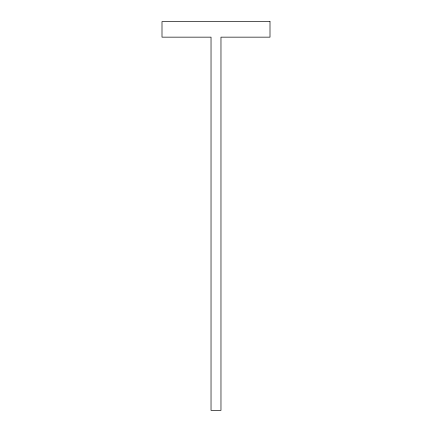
<?xml version="1.0" encoding="UTF-8"?>
<svg xmlns="http://www.w3.org/2000/svg" width="432" height="432" viewBox="0 0 432 432"><rect width="100%" height="100%" fill="white"/><g stroke="black" fill="none" stroke-linecap="round" stroke-linejoin="round"><path stroke-width="0.65" d="M270 21.6L162 21.6L162 37.152L211.032 37.152L211.032 410.4L220.968 410.4L220.968 37.152L270 37.152L270 21.6"/></g></svg>
